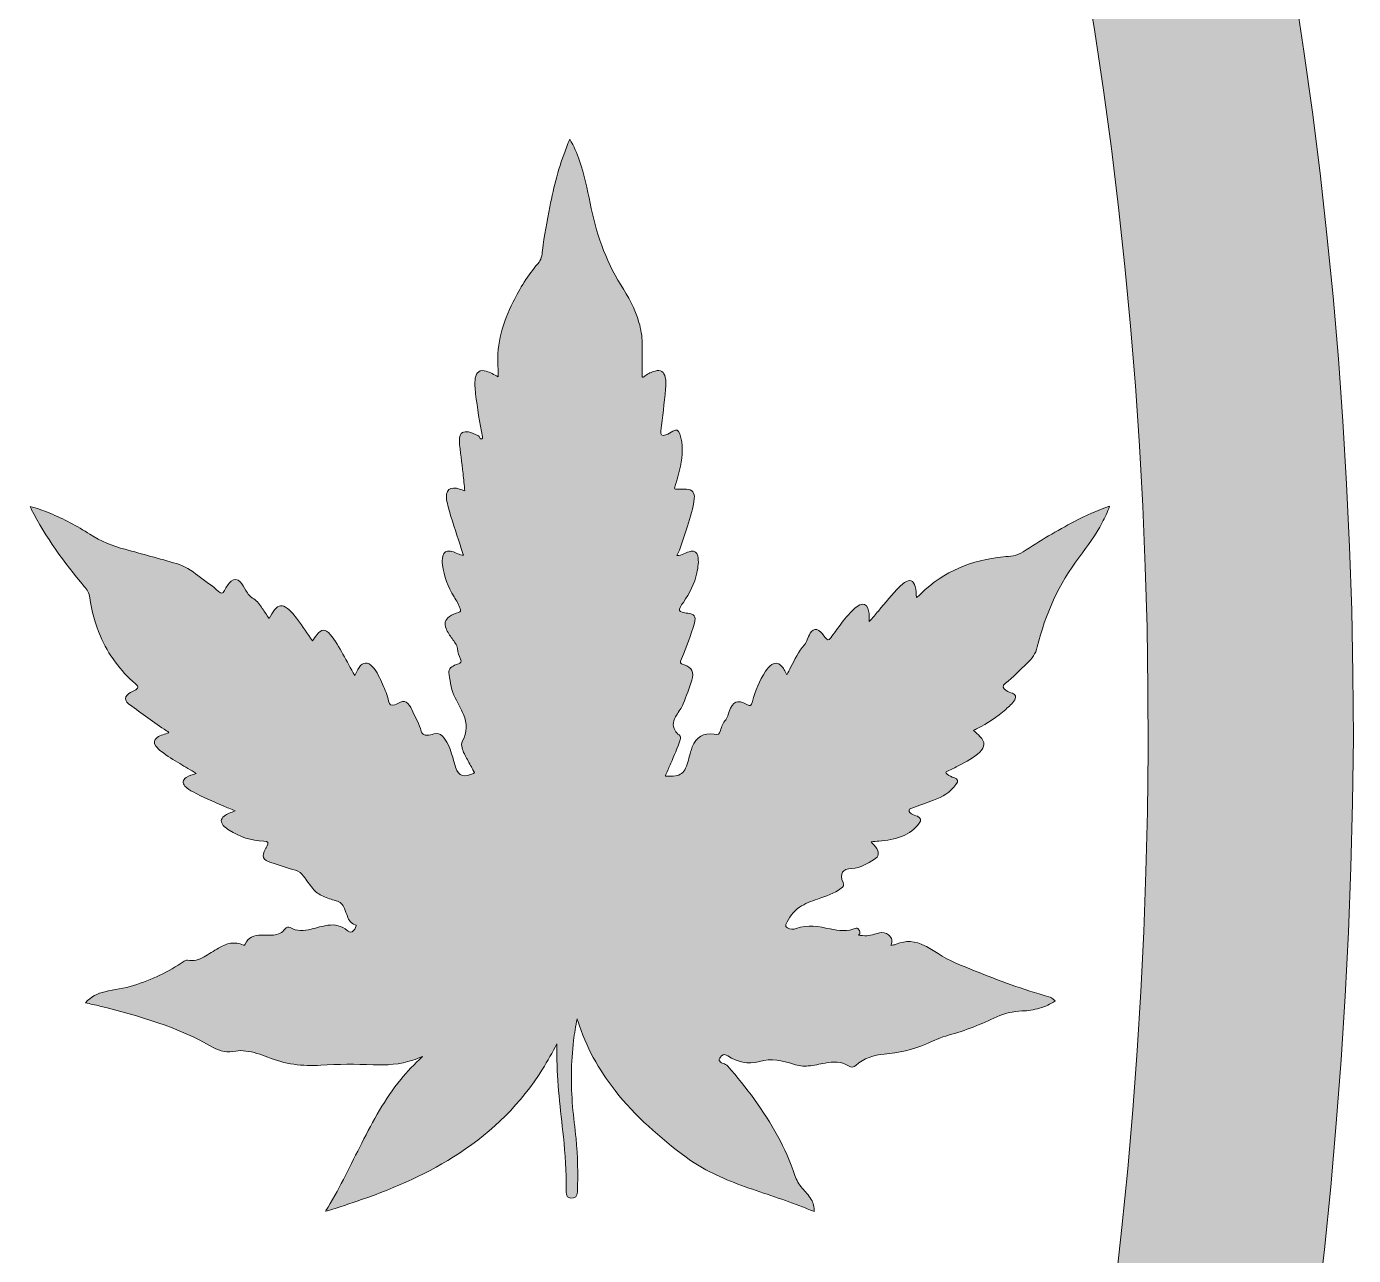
# Model space of a CAD drawing. Extents: x 605 to 1358, y -1353 to -598.
# Drawn here: x 1252 to 1358, y -1015.1 to -916.8 of the extents above; entities that cross this region are included whole.
import ezdxf

# ---------------------------------------------------------------- set-up
doc = ezdxf.new("R2010")
doc.units = 0
doc.header["$MEASUREMENT"] = 0
doc.layers.add('katman 1', color=7, linetype='Continuous')

# ---------------------------------------------------------------- blocks, each defined once
blk = doc.blocks.new('block 3')
at = {"layer": 'katman 1', "true_color": 0x019245}
h = blk.add_hatch(color=114, dxfattribs=at)
h.dxf.hatch_style = 2
edge = h.paths.add_edge_path()
edge.add_spline(control_points=[(1358, -973.69), (1356.44, -1196.09), (1178.07, -1352.72), (975.94, -1349.87), (778.88, -1347.08), (605.19, -1183.68), (607.86, -971.9), (610.63, -751.49), (787.99, -599.64), (984.27, -599.02), (1176.5, -598.42), (1357.78, -755.34), (1358, -973.69)], knot_values=[0, 0, 0, 0, 1, 1, 1, 2, 2, 2, 3, 3, 3, 4, 4, 4, 4], degree=3, periodic=1)
edge = h.paths.add_edge_path()
edge.add_spline(control_points=[(984.3, -615.31), (794.83, -615.85), (625.67, -763.08), (624.1, -974.09), (622.6, -1174.7), (787.84, -1332.32), (978.77, -1333.59), (1172.47, -1334.87), (1337.84, -1185.28), (1341.53, -979.6), (1345.3, -768.94), (1170.95, -614.76), (984.3, -615.31)], knot_values=[0, 0, 0, 0, 1, 1, 1, 2, 2, 2, 3, 3, 3, 4, 4, 4, 4], degree=3, periodic=1)
at = {"layer": 'katman 1', "lineweight": 0}
for points in [[(1358, -973.69), (1356.44, -1196.09), (1178.07, -1352.72), (975.94, -1349.87), (778.88, -1347.08), (605.19, -1183.68), (607.86, -971.9), (610.63, -751.49), (787.99, -599.64), (984.27, -599.02), (1176.5, -598.42), (1357.78, -755.34), (1358, -973.69)], [(984.3, -615.31), (794.83, -615.85), (625.67, -763.08), (624.1, -974.09), (622.6, -1174.7), (787.84, -1332.32), (978.77, -1333.59), (1172.47, -1334.87), (1337.84, -1185.28), (1341.53, -979.6), (1345.3, -768.94), (1170.95, -614.76), (984.3, -615.31)]]:
    blk.add_open_spline(points, degree=3, knots=[0, 0, 0, 0, 1, 1, 1, 2, 2, 2, 3, 3, 3, 4, 4, 4, 4], dxfattribs=at)
blk = doc.blocks.new('block 4')
at = {"layer": 'katman 1', "true_color": 0x018f44}
h = blk.add_hatch(color=114, dxfattribs=at)
h.dxf.hatch_style = 2
edge = h.paths.add_edge_path()
edge.add_spline(control_points=[(1294.35, -998.15), (1293.98, -998.84), (1293.6, -999.52), (1293.19, -1000.18), (1291.48, -1002.92), (1289.24, -1005.12), (1286.55, -1006.89), (1284.11, -1008.49), (1281.47, -1009.65), (1278.73, -1010.61), (1277.83, -1010.93), (1276.92, -1011.21), (1276.01, -1011.49), (1275.97, -1011.5), (1275.94, -1011.51), (1275.86, -1011.52), (1275.94, -1011.4), (1275.99, -1011.31), (1276.05, -1011.22), (1277.05, -1009.57), (1277.87, -1007.81), (1278.75, -1006.09), (1279.65, -1004.31), (1280.6, -1002.57), (1281.86, -1001.01), (1282.38, -1000.37), (1282.95, -999.78), (1283.6, -999.17), (1283.3, -999.29), (1283.07, -999.38), (1282.83, -999.46), (1281.8, -999.81), (1280.72, -999.87), (1279.65, -999.83), (1278.26, -999.77), (1276.86, -999.78), (1275.47, -999.86), (1274.02, -999.95), (1272.6, -999.79), (1271.24, -999.22), (1270.67, -998.99), (1270.09, -998.8), (1269.47, -998.73), (1269.2, -998.7), (1268.94, -998.68), (1268.68, -998.74), (1268.03, -998.88), (1267.43, -998.76), (1266.88, -998.44), (1264.05, -996.81), (1260.95, -995.93), (1257.82, -995.14), (1257.44, -995.04), (1257.07, -994.97), (1256.66, -994.87), (1257.1, -994.39), (1257.62, -994.12), (1258.21, -993.99), (1258.98, -993.83), (1259.76, -993.72), (1260.51, -993.49), (1261.95, -993.05), (1263.29, -992.39), (1264.55, -991.56), (1264.63, -991.51), (1264.71, -991.46), (1264.83, -991.48), (1265.3, -991.57), (1265.73, -991.43), (1266.14, -991.21), (1266.53, -990.98), (1266.91, -990.74), (1267.3, -990.5), (1267.93, -990.12), (1268.58, -989.95), (1269.29, -990.26), (1269.37, -990.29), (1269.4, -990.27), (1269.42, -990.2), (1269.67, -989.63), (1270.15, -989.48), (1270.71, -989.47), (1271.04, -989.47), (1271.37, -989.49), (1271.7, -989.46), (1272.08, -989.42), (1272.39, -989.28), (1272.62, -988.97), (1272.72, -988.82), (1272.87, -988.77), (1273.02, -988.86), (1273.57, -989.17), (1274.14, -989.13), (1274.71, -988.99), (1275.15, -988.88), (1275.59, -988.74), (1276.04, -988.68), (1276.61, -988.6), (1277.13, -988.71), (1277.58, -989.09), (1277.69, -989.19), (1277.82, -989.29), (1277.98, -989.2), (1278.16, -989.1), (1278.24, -988.91), (1278.31, -988.72), (1278.33, -988.66), (1278.26, -988.66), (1278.22, -988.65), (1277.88, -988.54), (1277.71, -988.28), (1277.6, -987.96), (1277.52, -987.76), (1277.45, -987.55), (1277.38, -987.34), (1277.25, -987.02), (1277.02, -986.81), (1276.69, -986.72), (1276.33, -986.62), (1275.98, -986.5), (1275.65, -986.36), (1275.33, -986.22), (1275.04, -986.02), (1274.83, -985.74), (1274.58, -985.42), (1274.33, -985.09), (1274.1, -984.75), (1273.94, -984.51), (1273.73, -984.35), (1273.46, -984.28), (1272.78, -984.12), (1272.15, -983.85), (1271.49, -983.67), (1270.83, -983.48), (1270.71, -983.16), (1271.05, -982.57), (1271.08, -982.51), (1271.12, -982.45), (1271.16, -982.38), (1271.34, -982.09), (1271.27, -981.95), (1270.92, -981.95), (1269.9, -981.94), (1268.99, -981.61), (1268.14, -981.07), (1267.98, -980.97), (1267.82, -980.85), (1267.68, -980.7), (1267.45, -980.43), (1267.47, -980.19), (1267.75, -979.96), (1268, -979.76), (1268.3, -979.67), (1268.63, -979.54), (1268.29, -979.4), (1267.98, -979.26), (1267.66, -979.13), (1266.86, -978.78), (1266.05, -978.44), (1265.27, -978.02), (1265.03, -977.9), (1264.8, -977.76), (1264.62, -977.55), (1264.4, -977.29), (1264.43, -977.07), (1264.71, -976.88), (1264.94, -976.71), (1265.22, -976.65), (1265.52, -976.54), (1265.07, -976.27), (1264.64, -976.02), (1264.21, -975.76), (1263.71, -975.46), (1263.21, -975.16), (1262.74, -974.8), (1262.57, -974.67), (1262.41, -974.53), (1262.29, -974.36), (1262.1, -974.09), (1262.13, -973.86), (1262.4, -973.67), (1262.68, -973.47), (1263.02, -973.4), (1263.34, -973.3), (1263.3, -973.21), (1263.22, -973.18), (1263.15, -973.13), (1262.11, -972.5), (1261.17, -971.74), (1260.18, -971.04), (1260.1, -970.98), (1260.03, -970.91), (1259.97, -970.84), (1259.81, -970.65), (1259.82, -970.46), (1260.01, -970.28), (1260.17, -970.11), (1260.37, -970.01), (1260.58, -969.91), (1260.92, -969.75), (1260.95, -969.61), (1260.66, -969.37), (1259.42, -968.33), (1258.51, -967.04), (1257.86, -965.56), (1257.43, -964.58), (1257.15, -963.55), (1257.01, -962.5), (1256.96, -962.13), (1256.79, -961.86), (1256.56, -961.59), (1254.95, -959.67), (1253.49, -957.66), (1252.34, -955.43), (1252.31, -955.36), (1252.28, -955.29), (1252.24, -955.2), (1252.79, -955.34), (1253.31, -955.53), (1253.81, -955.74), (1254.94, -956.2), (1256, -956.77), (1257.02, -957.43), (1257.89, -957.99), (1258.83, -958.37), (1259.83, -958.63), (1261.21, -958.99), (1262.58, -959.39), (1263.95, -959.77), (1264.6, -959.95), (1265.14, -960.32), (1265.66, -960.73), (1266.21, -961.16), (1266.81, -961.53), (1267.31, -962.01), (1267.53, -962.21), (1267.62, -962.18), (1267.77, -961.92), (1267.92, -961.65), (1268.07, -961.38), (1268.32, -961.18), (1268.58, -960.97), (1268.8, -960.98), (1269.03, -961.23), (1269.22, -961.43), (1269.35, -961.67), (1269.48, -961.91), (1269.64, -962.19), (1269.82, -962.43), (1270.11, -962.59), (1270.42, -962.76), (1270.6, -963.07), (1270.8, -963.35), (1270.98, -963.61), (1271.15, -963.87), (1271.34, -964.15), (1271.49, -963.89), (1271.61, -963.66), (1271.78, -963.46), (1272.09, -963.07), (1272.42, -963.03), (1272.8, -963.35), (1273.12, -963.6), (1273.37, -963.92), (1273.62, -964.24), (1274.03, -964.79), (1274.41, -965.36), (1274.8, -965.95), (1274.92, -965.78), (1275.03, -965.62), (1275.16, -965.47), (1275.55, -964.99), (1275.81, -964.98), (1276.23, -965.44), (1276.64, -965.91), (1276.94, -966.47), (1277.24, -967.01), (1277.56, -967.57), (1277.87, -968.14), (1278.19, -968.72), (1278.3, -968.49), (1278.39, -968.27), (1278.53, -968.07), (1278.86, -967.63), (1279.24, -967.6), (1279.61, -968.01), (1279.98, -968.42), (1280.19, -968.92), (1280.41, -969.42), (1280.61, -969.85), (1280.8, -970.29), (1280.89, -970.76), (1280.95, -971.07), (1281.1, -971.15), (1281.4, -971.05), (1281.55, -971), (1281.7, -970.92), (1281.84, -970.85), (1282.08, -970.73), (1282.25, -970.76), (1282.44, -970.95), (1282.62, -971.14), (1282.73, -971.38), (1282.83, -971.61), (1283.04, -972.13), (1283.38, -972.6), (1283.5, -973.16), (1283.55, -973.39), (1283.73, -973.49), (1283.97, -973.49), (1284.15, -973.49), (1284.33, -973.45), (1284.5, -973.39), (1284.77, -973.3), (1284.99, -973.37), (1285.19, -973.56), (1285.58, -973.96), (1285.77, -974.46), (1285.93, -974.97), (1286.05, -975.32), (1286.13, -975.69), (1286.24, -976.05), (1286.48, -976.85), (1286.99, -976.83), (1287.69, -976.54), (1287.79, -976.5), (1287.73, -976.44), (1287.7, -976.38), (1287.53, -976.07), (1287.36, -975.75), (1287.19, -975.44), (1287.02, -975.14), (1286.85, -974.84), (1286.76, -974.5), (1286.71, -974.31), (1286.71, -974.13), (1286.81, -973.95), (1287.18, -973.26), (1287.18, -972.55), (1286.88, -971.83), (1286.69, -971.37), (1286.45, -970.95), (1286.22, -970.51), (1285.91, -969.93), (1285.83, -969.28), (1285.72, -968.65), (1285.64, -968.27), (1285.8, -968.05), (1286.17, -967.9), (1286.27, -967.85), (1286.38, -967.83), (1286.48, -967.79), (1286.67, -967.72), (1286.73, -967.6), (1286.64, -967.41), (1286.52, -967.14), (1286.42, -966.87), (1286.39, -966.56), (1286.36, -966.26), (1286.14, -966.02), (1285.97, -965.77), (1285.8, -965.51), (1285.6, -965.26), (1285.48, -964.96), (1285.32, -964.56), (1285.4, -964.26), (1285.76, -964), (1285.97, -963.85), (1286.22, -963.73), (1286.47, -963.67), (1286.67, -963.62), (1286.66, -963.54), (1286.61, -963.37), (1286.5, -963.03), (1286.31, -962.73), (1286.13, -962.43), (1285.65, -961.63), (1285.32, -960.79), (1285.2, -959.86), (1285.17, -959.64), (1285.16, -959.41), (1285.22, -959.18), (1285.3, -958.86), (1285.5, -958.73), (1285.83, -958.78), (1286.17, -958.82), (1286.44, -959.04), (1286.77, -959.09), (1286.8, -959.09), (1286.83, -959.1), (1286.88, -959.11), (1286.74, -958.69), (1286.61, -958.29), (1286.48, -957.88), (1286.16, -956.87), (1285.8, -955.88), (1285.56, -954.85), (1285.51, -954.64), (1285.5, -954.43), (1285.53, -954.22), (1285.57, -953.89), (1285.76, -953.73), (1286.09, -953.73), (1286.25, -953.73), (1286.4, -953.76), (1286.55, -953.81), (1286.69, -953.85), (1286.82, -953.9), (1286.99, -953.96), (1286.94, -953.49), (1286.88, -953.03), (1286.84, -952.58), (1286.76, -951.7), (1286.59, -950.83), (1286.55, -949.95), (1286.55, -949.89), (1286.55, -949.82), (1286.56, -949.75), (1286.62, -949.32), (1286.86, -949.16), (1287.28, -949.25), (1287.55, -949.3), (1287.78, -949.42), (1288.02, -949.52), (1288.12, -949.57), (1288.13, -949.65), (1288.17, -949.73), (1288.21, -949.79), (1288.26, -949.83), (1288.33, -949.79), (1288.4, -949.77), (1288.41, -949.71), (1288.39, -949.65), (1288.15, -948.51), (1287.99, -947.35), (1287.85, -946.19), (1287.8, -945.78), (1287.76, -945.38), (1287.82, -944.96), (1287.9, -944.45), (1288.2, -944.25), (1288.7, -944.39), (1289.03, -944.49), (1289.31, -944.66), (1289.64, -944.84), (1289.64, -944.54), (1289.65, -944.27), (1289.63, -944), (1289.5, -942.16), (1290.04, -940.48), (1290.84, -938.86), (1291.38, -937.76), (1292.02, -936.73), (1292.82, -935.8), (1293.09, -935.5), (1293.15, -935.12), (1293.19, -934.74), (1293.31, -933.56), (1293.56, -932.41), (1293.78, -931.25), (1294.09, -929.63), (1294.51, -928.04), (1295.1, -926.51), (1295.18, -926.3), (1295.27, -926.09), (1295.37, -925.84), (1295.7, -926.41), (1295.95, -926.98), (1296.15, -927.57), (1296.55, -928.67), (1296.77, -929.81), (1297, -930.96), (1297.45, -933.27), (1298.19, -935.47), (1299.45, -937.49), (1300.04, -938.43), (1300.58, -939.41), (1300.9, -940.49), (1301.06, -941.03), (1301.16, -941.59), (1301.15, -942.16), (1301.15, -943.06), (1301.15, -943.97), (1301.15, -944.87), (1301.26, -944.89), (1301.32, -944.81), (1301.39, -944.76), (1301.64, -944.6), (1301.9, -944.45), (1302.2, -944.38), (1302.64, -944.26), (1302.91, -944.43), (1303, -944.88), (1303.07, -945.2), (1303.06, -945.52), (1303.03, -945.84), (1302.92, -946.95), (1302.79, -948.05), (1302.66, -949.15), (1302.62, -949.5), (1302.71, -949.59), (1303.06, -949.48), (1303.26, -949.42), (1303.44, -949.3), (1303.62, -949.19), (1303.93, -949.03), (1304.05, -949.08), (1304.16, -949.41), (1304.46, -950.26), (1304.39, -951.12), (1304.21, -951.99), (1304.09, -952.55), (1303.93, -953.1), (1303.77, -953.65), (1303.73, -953.79), (1303.75, -953.82), (1303.9, -953.82), (1304.16, -953.81), (1304.43, -953.8), (1304.69, -953.82), (1305.17, -953.85), (1305.37, -954.1), (1305.32, -954.58), (1305.23, -955.34), (1305.01, -956.06), (1304.78, -956.78), (1304.57, -957.42), (1304.35, -958.06), (1304.13, -958.7), (1304.08, -958.84), (1304.01, -958.97), (1303.93, -959.12), (1304.14, -959.12), (1304.32, -959.09), (1304.49, -958.99), (1304.67, -958.9), (1304.86, -958.82), (1305.07, -958.79), (1305.37, -958.75), (1305.54, -958.86), (1305.6, -959.15), (1305.7, -959.61), (1305.62, -960.06), (1305.53, -960.51), (1305.35, -961.38), (1304.94, -962.14), (1304.45, -962.87), (1304.35, -963), (1304.26, -963.14), (1304.19, -963.28), (1304.09, -963.47), (1304.14, -963.58), (1304.34, -963.65), (1304.49, -963.71), (1304.64, -963.72), (1304.8, -963.73), (1305.31, -963.77), (1305.48, -964.02), (1305.33, -964.52), (1305.04, -965.49), (1304.7, -966.44), (1304.3, -967.37), (1304.15, -967.72), (1304.15, -967.73), (1304.5, -967.85), (1305.14, -968.07), (1305.34, -968.47), (1305.13, -969.1), (1304.91, -969.73), (1304.68, -970.36), (1304.44, -970.98), (1304.32, -971.31), (1304.08, -971.58), (1303.9, -971.88), (1303.65, -972.28), (1303.52, -972.68), (1303.79, -973.12), (1303.88, -973.25), (1303.97, -973.37), (1304.1, -973.47), (1304.24, -973.58), (1304.25, -973.71), (1304.2, -973.87), (1303.98, -974.51), (1303.71, -975.11), (1303.45, -975.73), (1303.32, -976.03), (1303.18, -976.33), (1303.05, -976.63), (1303, -976.73), (1303, -976.78), (1303.13, -976.77), (1303.36, -976.76), (1303.58, -976.77), (1303.81, -976.74), (1304.2, -976.69), (1304.47, -976.47), (1304.63, -976.12), (1304.83, -975.71), (1304.89, -975.25), (1305.03, -974.82), (1305.07, -974.69), (1305.11, -974.55), (1305.16, -974.42), (1305.48, -973.62), (1306.06, -973.29), (1306.92, -973.41), (1307.25, -973.46), (1307.31, -973.43), (1307.41, -973.11), (1307.51, -972.8), (1307.62, -972.51), (1307.83, -972.25), (1307.99, -972.07), (1308.03, -971.81), (1308.11, -971.59), (1308.39, -970.78), (1308.75, -970.63), (1309.51, -971.02), (1309.84, -971.19), (1309.87, -971.16), (1309.97, -970.79), (1310.21, -969.94), (1310.52, -969.12), (1311.02, -968.38), (1311.16, -968.18), (1311.31, -967.98), (1311.53, -967.84), (1311.78, -967.67), (1312.02, -967.7), (1312.24, -967.91), (1312.46, -968.11), (1312.56, -968.38), (1312.71, -968.66), (1312.82, -968.45), (1312.93, -968.26), (1313.02, -968.07), (1313.35, -967.44), (1313.65, -966.81), (1314.12, -966.27), (1314.26, -966.12), (1314.31, -965.91), (1314.39, -965.72), (1314.48, -965.54), (1314.55, -965.36), (1314.68, -965.21), (1314.85, -965.01), (1315.06, -964.98), (1315.27, -965.12), (1315.49, -965.27), (1315.64, -965.48), (1315.79, -965.69), (1315.96, -965.91), (1316.05, -965.93), (1316.23, -965.7), (1316.48, -965.37), (1316.72, -965.02), (1316.97, -964.69), (1317.31, -964.24), (1317.67, -963.8), (1318.08, -963.41), (1318.22, -963.28), (1318.37, -963.16), (1318.55, -963.08), (1318.84, -962.93), (1319.06, -963.02), (1319.18, -963.32), (1319.29, -963.62), (1319.31, -963.92), (1319.31, -964.23), (1319.31, -964.27), (1319.31, -964.3), (1319.31, -964.4), (1319.58, -964.09), (1319.8, -963.82), (1320.03, -963.56), (1320.59, -962.9), (1321.13, -962.22), (1321.74, -961.61), (1321.86, -961.49), (1321.99, -961.38), (1322.13, -961.28), (1322.56, -961), (1322.84, -961.11), (1322.98, -961.6), (1323.06, -961.88), (1323.06, -962.17), (1323.07, -962.48), (1323.23, -962.4), (1323.33, -962.28), (1323.43, -962.18), (1325.26, -960.36), (1327.51, -959.5), (1330.03, -959.23), (1330.29, -959.21), (1330.55, -959.18), (1330.82, -959.15), (1331.11, -959.12), (1331.36, -958.97), (1331.6, -958.82), (1332.94, -957.97), (1334.3, -957.13), (1335.71, -956.4), (1336.6, -955.93), (1337.52, -955.53), (1338.5, -955.19), (1338.35, -955.66), (1338.14, -956.08), (1337.92, -956.49), (1337.41, -957.47), (1336.77, -958.36), (1336.1, -959.24), (1334.45, -961.39), (1333.37, -963.81), (1332.73, -966.43), (1332.6, -966.97), (1332.31, -967.39), (1331.92, -967.74), (1331.33, -968.26), (1330.81, -968.86), (1330.19, -969.34), (1329.92, -969.55), (1329.95, -969.74), (1330.25, -969.92), (1330.4, -970.01), (1330.58, -970.07), (1330.75, -970.14), (1331.02, -970.24), (1331.08, -970.4), (1330.93, -970.65), (1330.74, -970.96), (1330.47, -971.19), (1330.21, -971.42), (1329.53, -972.05), (1328.75, -972.53), (1327.94, -972.95), (1327.84, -973), (1327.75, -973.05), (1327.64, -973.11), (1327.82, -973.27), (1327.99, -973.42), (1328.15, -973.58), (1328.58, -974.02), (1328.57, -974.42), (1328.13, -974.84), (1327.65, -975.31), (1327.05, -975.6), (1326.47, -975.91), (1326.17, -976.07), (1325.87, -976.22), (1325.56, -976.35), (1325.38, -976.43), (1325.42, -976.5), (1325.53, -976.6), (1325.68, -976.75), (1325.88, -976.81), (1326.07, -976.88), (1326.42, -977.03), (1326.45, -977.12), (1326.23, -977.43), (1325.78, -978.05), (1325.15, -978.42), (1324.45, -978.68), (1323.87, -978.91), (1323.28, -979.11), (1322.7, -979.32), (1322.62, -979.35), (1322.5, -979.35), (1322.49, -979.48), (1322.48, -979.62), (1322.56, -979.71), (1322.67, -979.76), (1322.82, -979.84), (1322.99, -979.9), (1323.15, -979.97), (1323.44, -980.11), (1323.48, -980.26), (1323.29, -980.53), (1322.95, -981.01), (1322.49, -981.34), (1321.95, -981.56), (1321.35, -981.8), (1320.72, -981.89), (1320.08, -981.95), (1319.88, -981.97), (1319.68, -981.98), (1319.45, -982), (1319.62, -982.19), (1319.78, -982.35), (1319.9, -982.54), (1320.1, -982.91), (1320.07, -983.18), (1319.72, -983.4), (1319.17, -983.75), (1318.61, -984.09), (1317.91, -984.13), (1317.14, -984.17), (1316.92, -984.55), (1317.21, -985.27), (1317.3, -985.49), (1317.24, -985.6), (1317.07, -985.72), (1316.5, -986.15), (1315.83, -986.35), (1315.18, -986.58), (1314.67, -986.75), (1314.17, -986.94), (1313.72, -987.24), (1313.22, -987.59), (1312.88, -988.05), (1312.65, -988.61), (1312.59, -988.76), (1312.64, -988.83), (1312.77, -988.89), (1312.99, -989), (1313.25, -989.04), (1313.47, -988.95), (1314.38, -988.6), (1315.28, -988.77), (1316.18, -988.97), (1316.88, -989.12), (1317.57, -989.2), (1318.26, -988.91), (1318.31, -988.89), (1318.35, -988.9), (1318.39, -988.95), (1318.6, -989.16), (1318.62, -989.3), (1318.45, -989.48), (1318.89, -989.52), (1319.31, -989.55), (1319.73, -989.39), (1319.86, -989.34), (1320, -989.31), (1320.13, -989.29), (1320.39, -989.24), (1320.64, -989.25), (1320.85, -989.45), (1321.14, -989.72), (1321.18, -989.93), (1321.02, -990.28), (1321.17, -990.26), (1321.32, -990.26), (1321.45, -990.2), (1322.23, -989.85), (1322.99, -989.95), (1323.74, -990.31), (1324.11, -990.49), (1324.46, -990.71), (1324.8, -990.94), (1325.7, -991.55), (1326.72, -991.9), (1327.72, -992.31), (1329.66, -993.11), (1331.63, -993.81), (1333.65, -994.39), (1333.84, -994.45), (1333.89, -994.48), (1334.16, -994.72), (1333.78, -995), (1333.36, -995.17), (1332.92, -995.3), (1332.46, -995.44), (1331.99, -995.52), (1331.51, -995.53), (1330.81, -995.56), (1330.13, -995.7), (1329.5, -995.99), (1328.25, -996.57), (1326.99, -997.11), (1325.65, -997.46), (1325.02, -997.63), (1324.43, -997.92), (1323.83, -998.18), (1322.76, -998.63), (1321.65, -998.86), (1320.5, -998.98), (1319.67, -999.06), (1318.88, -999.29), (1318.23, -999.88), (1318.06, -1000.04), (1317.89, -1000.08), (1317.65, -999.92), (1317.07, -999.53), (1316.42, -999.58), (1315.77, -999.7), (1315.33, -999.77), (1314.88, -999.88), (1314.43, -999.92), (1314.03, -999.96), (1313.64, -999.91), (1313.26, -999.78), (1312.37, -999.49), (1311.45, -999.29), (1310.53, -999.56), (1309.59, -999.82), (1308.79, -999.63), (1308.01, -999.12), (1307.84, -999.01), (1307.67, -998.94), (1307.49, -999.12), (1307.23, -999.4), (1307.26, -999.59), (1307.62, -999.72), (1307.76, -999.77), (1307.89, -999.82), (1308, -999.94), (1309.5, -1001.67), (1310.87, -1003.48), (1311.97, -1005.5), (1312.52, -1006.52), (1313, -1007.58), (1313.36, -1008.68), (1313.49, -1009.06), (1313.69, -1009.39), (1313.95, -1009.7), (1314.2, -1009.98), (1314.47, -1010.26), (1314.67, -1010.59), (1314.84, -1010.88), (1314.92, -1011.2), (1314.9, -1011.56), (1314.52, -1011.41), (1314.14, -1011.25), (1313.76, -1011.11), (1312.22, -1010.51), (1310.64, -1010.04), (1309.1, -1009.47), (1307.53, -1008.89), (1306.01, -1008.22), (1304.66, -1007.22), (1302.57, -1005.65), (1300.62, -1003.95), (1298.99, -1001.89), (1297.68, -1000.21), (1296.65, -998.38), (1296.02, -996.33), (1296.01, -996.28), (1295.99, -996.24), (1295.96, -996.15), (1295.83, -996.75), (1295.75, -997.32), (1295.68, -997.89), (1295.47, -999.65), (1295.44, -1001.41), (1295.6, -1003.17), (1295.67, -1004.02), (1295.78, -1004.86), (1295.87, -1005.71), (1296.01, -1007.13), (1296.03, -1008.57), (1295.98, -1010), (1295.97, -1010.37), (1295.8, -1010.51), (1295.45, -1010.48), (1295.24, -1010.46), (1295.11, -1010.36), (1295.1, -1010.14), (1295.08, -1010.02), (1295.08, -1009.9), (1295.08, -1009.79), (1295.1, -1008.38), (1295, -1006.98), (1294.86, -1005.59), (1294.63, -1003.41), (1294.33, -1001.24), (1294.35, -999.05), (1294.35, -998.75), (1294.35, -998.45), (1294.35, -998.15)], knot_values=[0, 0, 0, 0, 1, 1, 1, 2, 2, 2, 3, 3, 3, 4, 4, 4, 5, 5, 5, 6, 6, 6, 7, 7, 7, 8, 8, 8, 9, 9, 9, 10, 10, 10, 11, 11, 11, 12, 12, 12, 13, 13, 13, 14, 14, 14, 15, 15, 15, 16, 16, 16, 17, 17, 17, 18, 18, 18, 19, 19, 19, 20, 20, 20, 21, 21, 21, 22, 22, 22, 23, 23, 23, 24, 24, 24, 25, 25, 25, 26, 26, 26, 27, 27, 27, 28, 28, 28, 29, 29, 29, 30, 30, 30, 31, 31, 31, 32, 32, 32, 33, 33, 33, 34, 34, 34, 35, 35, 35, 36, 36, 36, 37, 37, 37, 38, 38, 38, 39, 39, 39, 40, 40, 40, 41, 41, 41, 42, 42, 42, 43, 43, 43, 44, 44, 44, 45, 45, 45, 46, 46, 46, 47, 47, 47, 48, 48, 48, 49, 49, 49, 50, 50, 50, 51, 51, 51, 52, 52, 52, 53, 53, 53, 54, 54, 54, 55, 55, 55, 56, 56, 56, 57, 57, 57, 58, 58, 58, 59, 59, 59, 60, 60, 60, 61, 61, 61, 62, 62, 62, 63, 63, 63, 64, 64, 64, 65, 65, 65, 66, 66, 66, 67, 67, 67, 68, 68, 68, 69, 69, 69, 70, 70, 70, 71, 71, 71, 72, 72, 72, 73, 73, 73, 74, 74, 74, 75, 75, 75, 76, 76, 76, 77, 77, 77, 78, 78, 78, 79, 79, 79, 80, 80, 80, 81, 81, 81, 82, 82, 82, 83, 83, 83, 84, 84, 84, 85, 85, 85, 86, 86, 86, 87, 87, 87, 88, 88, 88, 89, 89, 89, 90, 90, 90, 91, 91, 91, 92, 92, 92, 93, 93, 93, 94, 94, 94, 95, 95, 95, 96, 96, 96, 97, 97, 97, 98, 98, 98, 99, 99, 99, 100, 100, 100, 101, 101, 101, 102, 102, 102, 103, 103, 103, 104, 104, 104, 105, 105, 105, 106, 106, 106, 107, 107, 107, 108, 108, 108, 109, 109, 109, 110, 110, 110, 111, 111, 111, 112, 112, 112, 113, 113, 113, 114, 114, 114, 115, 115, 115, 116, 116, 116, 117, 117, 117, 118, 118, 118, 119, 119, 119, 120, 120, 120, 121, 121, 121, 122, 122, 122, 123, 123, 123, 124, 124, 124, 125, 125, 125, 126, 126, 126, 127, 127, 127, 128, 128, 128, 129, 129, 129, 130, 130, 130, 131, 131, 131, 132, 132, 132, 133, 133, 133, 134, 134, 134, 135, 135, 135, 136, 136, 136, 137, 137, 137, 138, 138, 138, 139, 139, 139, 140, 140, 140, 141, 141, 141, 142, 142, 142, 143, 143, 143, 144, 144, 144, 145, 145, 145, 146, 146, 146, 147, 147, 147, 148, 148, 148, 149, 149, 149, 150, 150, 150, 151, 151, 151, 152, 152, 152, 153, 153, 153, 154, 154, 154, 155, 155, 155, 156, 156, 156, 157, 157, 157, 158, 158, 158, 159, 159, 159, 160, 160, 160, 161, 161, 161, 162, 162, 162, 163, 163, 163, 164, 164, 164, 165, 165, 165, 166, 166, 166, 167, 167, 167, 168, 168, 168, 169, 169, 169, 170, 170, 170, 171, 171, 171, 172, 172, 172, 173, 173, 173, 174, 174, 174, 175, 175, 175, 176, 176, 176, 177, 177, 177, 178, 178, 178, 179, 179, 179, 180, 180, 180, 181, 181, 181, 182, 182, 182, 183, 183, 183, 184, 184, 184, 185, 185, 185, 186, 186, 186, 187, 187, 187, 188, 188, 188, 189, 189, 189, 190, 190, 190, 191, 191, 191, 192, 192, 192, 193, 193, 193, 194, 194, 194, 195, 195, 195, 196, 196, 196, 197, 197, 197, 198, 198, 198, 199, 199, 199, 200, 200, 200, 201, 201, 201, 202, 202, 202, 203, 203, 203, 204, 204, 204, 205, 205, 205, 206, 206, 206, 207, 207, 207, 208, 208, 208, 209, 209, 209, 210, 210, 210, 211, 211, 211, 212, 212, 212, 213, 213, 213, 214, 214, 214, 215, 215, 215, 216, 216, 216, 217, 217, 217, 218, 218, 218, 219, 219, 219, 220, 220, 220, 221, 221, 221, 222, 222, 222, 223, 223, 223, 224, 224, 224, 225, 225, 225, 226, 226, 226, 227, 227, 227, 228, 228, 228, 229, 229, 229, 230, 230, 230, 231, 231, 231, 232, 232, 232, 233, 233, 233, 234, 234, 234, 235, 235, 235, 236, 236, 236, 237, 237, 237, 238, 238, 238, 239, 239, 239, 240, 240, 240, 241, 241, 241, 242, 242, 242, 243, 243, 243, 244, 244, 244, 245, 245, 245, 246, 246, 246, 247, 247, 247, 248, 248, 248, 249, 249, 249, 250, 250, 250, 251, 251, 251, 252, 252, 252, 253, 253, 253, 254, 254, 254, 255, 255, 255, 256, 256, 256, 257, 257, 257, 258, 258, 258, 259, 259, 259, 260, 260, 260, 261, 261, 261, 262, 262, 262, 263, 263, 263, 264, 264, 264, 265, 265, 265, 266, 266, 266, 267, 267, 267, 268, 268, 268, 269, 269, 269, 270, 270, 270, 271, 271, 271, 272, 272, 272, 273, 273, 273, 274, 274, 274, 275, 275, 275, 276, 276, 276, 277, 277, 277, 278, 278, 278, 279, 279, 279, 280, 280, 280, 281, 281, 281, 282, 282, 282, 283, 283, 283, 284, 284, 284, 285, 285, 285, 286, 286, 286, 287, 287, 287, 288, 288, 288, 289, 289, 289, 290, 290, 290, 291, 291, 291, 292, 292, 292, 293, 293, 293, 294, 294, 294, 295, 295, 295, 296, 296, 296, 297, 297, 297, 298, 298, 298, 299, 299, 299, 300, 300, 300, 301, 301, 301, 302, 302, 302, 303, 303, 303, 304, 304, 304, 305, 305, 305, 306, 306, 306, 307, 307, 307, 308, 308, 308, 309, 309, 309, 310, 310, 310, 311, 311, 311, 312, 312, 312, 313, 313, 313, 314, 314, 314, 315, 315, 315, 316, 316, 316, 317, 317, 317, 318, 318, 318, 319, 319, 319, 320, 320, 320, 321, 321, 321, 322, 322, 322, 323, 323, 323, 323], degree=3, periodic=1)
at = {"layer": 'katman 1', "lineweight": 0}
blk.add_open_spline([(1294.35, -998.15), (1293.98, -998.84), (1293.6, -999.52), (1293.19, -1000.18), (1291.48, -1002.92), (1289.24, -1005.12), (1286.55, -1006.89), (1284.11, -1008.49), (1281.47, -1009.65), (1278.73, -1010.61), (1277.83, -1010.93), (1276.92, -1011.21), (1276.01, -1011.49), (1275.97, -1011.5), (1275.94, -1011.51), (1275.86, -1011.52), (1275.94, -1011.4), (1275.99, -1011.31), (1276.05, -1011.22), (1277.05, -1009.57), (1277.87, -1007.81), (1278.75, -1006.09), (1279.65, -1004.31), (1280.6, -1002.57), (1281.86, -1001.01), (1282.38, -1000.37), (1282.95, -999.78), (1283.6, -999.17), (1283.3, -999.29), (1283.07, -999.38), (1282.83, -999.46), (1281.8, -999.81), (1280.72, -999.87), (1279.65, -999.83), (1278.26, -999.77), (1276.86, -999.78), (1275.47, -999.86), (1274.02, -999.95), (1272.6, -999.79), (1271.24, -999.22), (1270.67, -998.99), (1270.09, -998.8), (1269.47, -998.73), (1269.2, -998.7), (1268.94, -998.68), (1268.68, -998.74), (1268.03, -998.88), (1267.43, -998.76), (1266.88, -998.44), (1264.05, -996.81), (1260.95, -995.93), (1257.82, -995.14), (1257.44, -995.04), (1257.07, -994.97), (1256.66, -994.87), (1257.1, -994.39), (1257.62, -994.12), (1258.21, -993.99), (1258.98, -993.83), (1259.76, -993.72), (1260.51, -993.49), (1261.95, -993.05), (1263.29, -992.39), (1264.55, -991.56), (1264.63, -991.51), (1264.71, -991.46), (1264.83, -991.48), (1265.3, -991.57), (1265.73, -991.43), (1266.14, -991.21), (1266.53, -990.98), (1266.91, -990.74), (1267.3, -990.5), (1267.93, -990.12), (1268.58, -989.95), (1269.29, -990.26), (1269.37, -990.29), (1269.4, -990.27), (1269.42, -990.2), (1269.67, -989.63), (1270.15, -989.48), (1270.71, -989.47), (1271.04, -989.47), (1271.37, -989.49), (1271.7, -989.46), (1272.08, -989.42), (1272.39, -989.28), (1272.62, -988.97), (1272.72, -988.82), (1272.87, -988.77), (1273.02, -988.86), (1273.57, -989.17), (1274.14, -989.13), (1274.71, -988.99), (1275.15, -988.88), (1275.59, -988.74), (1276.04, -988.68), (1276.61, -988.6), (1277.13, -988.71), (1277.58, -989.09), (1277.69, -989.19), (1277.82, -989.29), (1277.98, -989.2), (1278.16, -989.1), (1278.24, -988.91), (1278.31, -988.72), (1278.33, -988.66), (1278.26, -988.66), (1278.22, -988.65), (1277.88, -988.54), (1277.71, -988.28), (1277.6, -987.96), (1277.52, -987.76), (1277.45, -987.55), (1277.38, -987.34), (1277.25, -987.02), (1277.02, -986.81), (1276.69, -986.72), (1276.33, -986.62), (1275.98, -986.5), (1275.65, -986.36), (1275.33, -986.22), (1275.04, -986.02), (1274.83, -985.74), (1274.58, -985.42), (1274.33, -985.09), (1274.1, -984.75), (1273.94, -984.51), (1273.73, -984.35), (1273.46, -984.28), (1272.78, -984.12), (1272.15, -983.85), (1271.49, -983.67), (1270.83, -983.48), (1270.71, -983.16), (1271.05, -982.57), (1271.08, -982.51), (1271.12, -982.45), (1271.16, -982.38), (1271.34, -982.09), (1271.27, -981.95), (1270.92, -981.95), (1269.9, -981.94), (1268.99, -981.61), (1268.14, -981.07), (1267.98, -980.97), (1267.82, -980.85), (1267.68, -980.7), (1267.45, -980.43), (1267.47, -980.19), (1267.75, -979.96), (1268, -979.76), (1268.3, -979.67), (1268.63, -979.54), (1268.29, -979.4), (1267.98, -979.26), (1267.66, -979.13), (1266.86, -978.78), (1266.05, -978.44), (1265.27, -978.02), (1265.03, -977.9), (1264.8, -977.76), (1264.62, -977.55), (1264.4, -977.29), (1264.43, -977.07), (1264.71, -976.88), (1264.94, -976.71), (1265.22, -976.65), (1265.52, -976.54), (1265.07, -976.27), (1264.64, -976.02), (1264.21, -975.76), (1263.71, -975.46), (1263.21, -975.16), (1262.74, -974.8), (1262.57, -974.67), (1262.41, -974.53), (1262.29, -974.36), (1262.1, -974.09), (1262.13, -973.86), (1262.4, -973.67), (1262.68, -973.47), (1263.02, -973.4), (1263.34, -973.3), (1263.3, -973.21), (1263.22, -973.18), (1263.15, -973.13), (1262.11, -972.5), (1261.17, -971.74), (1260.18, -971.04), (1260.1, -970.98), (1260.03, -970.91), (1259.97, -970.84), (1259.81, -970.65), (1259.82, -970.46), (1260.01, -970.28), (1260.17, -970.11), (1260.37, -970.01), (1260.58, -969.91), (1260.92, -969.75), (1260.95, -969.61), (1260.66, -969.37), (1259.42, -968.33), (1258.51, -967.04), (1257.86, -965.56), (1257.43, -964.58), (1257.15, -963.55), (1257.01, -962.5), (1256.96, -962.13), (1256.79, -961.86), (1256.56, -961.59), (1254.95, -959.67), (1253.49, -957.66), (1252.34, -955.43), (1252.31, -955.36), (1252.28, -955.29), (1252.24, -955.2), (1252.79, -955.34), (1253.31, -955.53), (1253.81, -955.74), (1254.94, -956.2), (1256, -956.77), (1257.02, -957.43), (1257.89, -957.99), (1258.83, -958.37), (1259.83, -958.63), (1261.21, -958.99), (1262.58, -959.39), (1263.95, -959.77), (1264.6, -959.95), (1265.14, -960.32), (1265.66, -960.73), (1266.21, -961.16), (1266.81, -961.53), (1267.31, -962.01), (1267.53, -962.21), (1267.62, -962.18), (1267.77, -961.92), (1267.92, -961.65), (1268.07, -961.38), (1268.32, -961.18), (1268.58, -960.97), (1268.8, -960.98), (1269.03, -961.23), (1269.22, -961.43), (1269.35, -961.67), (1269.48, -961.91), (1269.64, -962.19), (1269.82, -962.43), (1270.11, -962.59), (1270.42, -962.76), (1270.6, -963.07), (1270.8, -963.35), (1270.98, -963.61), (1271.15, -963.87), (1271.34, -964.15), (1271.49, -963.89), (1271.61, -963.66), (1271.78, -963.46), (1272.09, -963.07), (1272.42, -963.03), (1272.8, -963.35), (1273.12, -963.6), (1273.37, -963.92), (1273.62, -964.24), (1274.03, -964.79), (1274.41, -965.36), (1274.8, -965.95), (1274.92, -965.78), (1275.03, -965.62), (1275.16, -965.47), (1275.55, -964.99), (1275.81, -964.98), (1276.23, -965.44), (1276.64, -965.91), (1276.94, -966.47), (1277.24, -967.01), (1277.56, -967.57), (1277.87, -968.14), (1278.19, -968.72), (1278.3, -968.49), (1278.39, -968.27), (1278.53, -968.07), (1278.86, -967.63), (1279.24, -967.6), (1279.61, -968.01), (1279.98, -968.42), (1280.19, -968.92), (1280.41, -969.42), (1280.61, -969.85), (1280.8, -970.29), (1280.89, -970.76), (1280.95, -971.07), (1281.1, -971.15), (1281.4, -971.05), (1281.55, -971), (1281.7, -970.92), (1281.84, -970.85), (1282.08, -970.73), (1282.25, -970.76), (1282.44, -970.95), (1282.62, -971.14), (1282.73, -971.38), (1282.83, -971.61), (1283.04, -972.13), (1283.38, -972.6), (1283.5, -973.16), (1283.55, -973.39), (1283.73, -973.49), (1283.97, -973.49), (1284.15, -973.49), (1284.33, -973.45), (1284.5, -973.39), (1284.77, -973.3), (1284.99, -973.37), (1285.19, -973.56), (1285.58, -973.96), (1285.77, -974.46), (1285.93, -974.97), (1286.05, -975.32), (1286.13, -975.69), (1286.24, -976.05), (1286.48, -976.85), (1286.99, -976.83), (1287.69, -976.54), (1287.79, -976.5), (1287.73, -976.44), (1287.7, -976.38), (1287.53, -976.07), (1287.36, -975.75), (1287.19, -975.44), (1287.02, -975.14), (1286.85, -974.84), (1286.76, -974.5), (1286.71, -974.31), (1286.71, -974.13), (1286.81, -973.95), (1287.18, -973.26), (1287.18, -972.55), (1286.88, -971.83), (1286.69, -971.37), (1286.45, -970.95), (1286.22, -970.51), (1285.91, -969.93), (1285.83, -969.28), (1285.72, -968.65), (1285.64, -968.27), (1285.8, -968.05), (1286.17, -967.9), (1286.27, -967.85), (1286.38, -967.83), (1286.48, -967.79), (1286.67, -967.72), (1286.73, -967.6), (1286.64, -967.41), (1286.52, -967.14), (1286.42, -966.87), (1286.39, -966.56), (1286.36, -966.26), (1286.14, -966.02), (1285.97, -965.77), (1285.8, -965.51), (1285.6, -965.26), (1285.48, -964.96), (1285.32, -964.56), (1285.4, -964.26), (1285.76, -964), (1285.97, -963.85), (1286.22, -963.73), (1286.47, -963.67), (1286.67, -963.62), (1286.66, -963.54), (1286.61, -963.37), (1286.5, -963.03), (1286.31, -962.73), (1286.13, -962.43), (1285.65, -961.63), (1285.32, -960.79), (1285.2, -959.86), (1285.17, -959.64), (1285.16, -959.41), (1285.22, -959.18), (1285.3, -958.86), (1285.5, -958.73), (1285.83, -958.78), (1286.17, -958.82), (1286.44, -959.04), (1286.77, -959.09), (1286.8, -959.09), (1286.83, -959.1), (1286.88, -959.11), (1286.74, -958.69), (1286.61, -958.29), (1286.48, -957.88), (1286.16, -956.87), (1285.8, -955.88), (1285.56, -954.85), (1285.51, -954.64), (1285.5, -954.43), (1285.53, -954.22), (1285.57, -953.89), (1285.76, -953.73), (1286.09, -953.73), (1286.25, -953.73), (1286.4, -953.76), (1286.55, -953.81), (1286.69, -953.85), (1286.82, -953.9), (1286.99, -953.96), (1286.94, -953.49), (1286.88, -953.03), (1286.84, -952.58), (1286.76, -951.7), (1286.59, -950.83), (1286.55, -949.95), (1286.55, -949.89), (1286.55, -949.82), (1286.56, -949.75), (1286.62, -949.32), (1286.86, -949.16), (1287.28, -949.25), (1287.55, -949.3), (1287.78, -949.42), (1288.02, -949.52), (1288.12, -949.57), (1288.13, -949.65), (1288.17, -949.73), (1288.21, -949.79), (1288.26, -949.83), (1288.33, -949.79), (1288.4, -949.77), (1288.41, -949.71), (1288.39, -949.65), (1288.15, -948.51), (1287.99, -947.35), (1287.85, -946.19), (1287.8, -945.78), (1287.76, -945.38), (1287.82, -944.96), (1287.9, -944.45), (1288.2, -944.25), (1288.7, -944.39), (1289.03, -944.49), (1289.31, -944.66), (1289.64, -944.84), (1289.64, -944.54), (1289.65, -944.27), (1289.63, -944), (1289.5, -942.16), (1290.04, -940.48), (1290.84, -938.86), (1291.38, -937.76), (1292.02, -936.73), (1292.82, -935.8), (1293.09, -935.5), (1293.15, -935.12), (1293.19, -934.74), (1293.31, -933.56), (1293.56, -932.41), (1293.78, -931.25), (1294.09, -929.63), (1294.51, -928.04), (1295.1, -926.51), (1295.18, -926.3), (1295.27, -926.09), (1295.37, -925.84), (1295.7, -926.41), (1295.95, -926.98), (1296.15, -927.57), (1296.55, -928.67), (1296.77, -929.81), (1297, -930.96), (1297.45, -933.27), (1298.19, -935.47), (1299.45, -937.49), (1300.04, -938.43), (1300.58, -939.41), (1300.9, -940.49), (1301.06, -941.03), (1301.16, -941.59), (1301.15, -942.16), (1301.15, -943.06), (1301.15, -943.97), (1301.15, -944.87), (1301.26, -944.89), (1301.32, -944.81), (1301.39, -944.76), (1301.64, -944.6), (1301.9, -944.45), (1302.2, -944.38), (1302.64, -944.26), (1302.91, -944.43), (1303, -944.88), (1303.07, -945.2), (1303.06, -945.52), (1303.03, -945.84), (1302.92, -946.95), (1302.79, -948.05), (1302.66, -949.15), (1302.62, -949.5), (1302.71, -949.59), (1303.06, -949.48), (1303.26, -949.42), (1303.44, -949.3), (1303.62, -949.19), (1303.93, -949.03), (1304.05, -949.08), (1304.16, -949.41), (1304.46, -950.26), (1304.39, -951.12), (1304.21, -951.99), (1304.09, -952.55), (1303.93, -953.1), (1303.77, -953.65), (1303.73, -953.79), (1303.75, -953.82), (1303.9, -953.82), (1304.16, -953.81), (1304.43, -953.8), (1304.69, -953.82), (1305.17, -953.85), (1305.37, -954.1), (1305.32, -954.58), (1305.23, -955.34), (1305.01, -956.06), (1304.78, -956.78), (1304.57, -957.42), (1304.35, -958.06), (1304.13, -958.7), (1304.08, -958.84), (1304.01, -958.97), (1303.93, -959.12), (1304.14, -959.12), (1304.32, -959.09), (1304.49, -958.99), (1304.67, -958.9), (1304.86, -958.82), (1305.07, -958.79), (1305.37, -958.75), (1305.54, -958.86), (1305.6, -959.15), (1305.7, -959.61), (1305.62, -960.06), (1305.53, -960.51), (1305.35, -961.38), (1304.94, -962.14), (1304.45, -962.87), (1304.35, -963), (1304.26, -963.14), (1304.19, -963.28), (1304.09, -963.47), (1304.14, -963.58), (1304.34, -963.65), (1304.49, -963.71), (1304.64, -963.72), (1304.8, -963.73), (1305.31, -963.77), (1305.48, -964.02), (1305.33, -964.52), (1305.04, -965.49), (1304.7, -966.44), (1304.3, -967.37), (1304.15, -967.72), (1304.15, -967.73), (1304.5, -967.85), (1305.14, -968.07), (1305.34, -968.47), (1305.13, -969.1), (1304.91, -969.73), (1304.68, -970.36), (1304.44, -970.98), (1304.32, -971.31), (1304.08, -971.58), (1303.9, -971.88), (1303.65, -972.28), (1303.52, -972.68), (1303.79, -973.12), (1303.88, -973.25), (1303.97, -973.37), (1304.1, -973.47), (1304.24, -973.58), (1304.25, -973.71), (1304.2, -973.87), (1303.98, -974.51), (1303.71, -975.11), (1303.45, -975.73), (1303.32, -976.03), (1303.18, -976.33), (1303.05, -976.63), (1303, -976.73), (1303, -976.78), (1303.13, -976.77), (1303.36, -976.76), (1303.58, -976.77), (1303.81, -976.74), (1304.2, -976.69), (1304.47, -976.47), (1304.63, -976.12), (1304.83, -975.71), (1304.89, -975.25), (1305.03, -974.82), (1305.07, -974.69), (1305.11, -974.55), (1305.16, -974.42), (1305.48, -973.62), (1306.06, -973.29), (1306.92, -973.41), (1307.25, -973.46), (1307.31, -973.43), (1307.41, -973.11), (1307.51, -972.8), (1307.62, -972.51), (1307.83, -972.25), (1307.99, -972.07), (1308.03, -971.81), (1308.11, -971.59), (1308.39, -970.78), (1308.75, -970.63), (1309.51, -971.02), (1309.84, -971.19), (1309.87, -971.16), (1309.97, -970.79), (1310.21, -969.94), (1310.52, -969.12), (1311.02, -968.38), (1311.16, -968.18), (1311.31, -967.98), (1311.53, -967.84), (1311.78, -967.67), (1312.02, -967.7), (1312.24, -967.91), (1312.46, -968.11), (1312.56, -968.38), (1312.71, -968.66), (1312.82, -968.45), (1312.93, -968.26), (1313.02, -968.07), (1313.35, -967.44), (1313.65, -966.81), (1314.12, -966.27), (1314.26, -966.12), (1314.31, -965.91), (1314.39, -965.72), (1314.48, -965.54), (1314.55, -965.36), (1314.68, -965.21), (1314.85, -965.01), (1315.06, -964.98), (1315.27, -965.12), (1315.49, -965.27), (1315.64, -965.48), (1315.79, -965.69), (1315.96, -965.91), (1316.05, -965.93), (1316.23, -965.7), (1316.48, -965.37), (1316.72, -965.02), (1316.97, -964.69), (1317.31, -964.24), (1317.67, -963.8), (1318.08, -963.41), (1318.22, -963.28), (1318.37, -963.16), (1318.55, -963.08), (1318.84, -962.93), (1319.06, -963.02), (1319.18, -963.32), (1319.29, -963.62), (1319.31, -963.92), (1319.31, -964.23), (1319.31, -964.27), (1319.31, -964.3), (1319.31, -964.4), (1319.58, -964.09), (1319.8, -963.82), (1320.03, -963.56), (1320.59, -962.9), (1321.13, -962.22), (1321.74, -961.61), (1321.86, -961.49), (1321.99, -961.38), (1322.13, -961.28), (1322.56, -961), (1322.84, -961.11), (1322.98, -961.6), (1323.06, -961.88), (1323.06, -962.17), (1323.07, -962.48), (1323.23, -962.4), (1323.33, -962.28), (1323.43, -962.18), (1325.26, -960.36), (1327.51, -959.5), (1330.03, -959.23), (1330.29, -959.21), (1330.55, -959.18), (1330.82, -959.15), (1331.11, -959.12), (1331.36, -958.97), (1331.6, -958.82), (1332.94, -957.97), (1334.3, -957.13), (1335.71, -956.4), (1336.6, -955.93), (1337.52, -955.53), (1338.5, -955.19), (1338.35, -955.66), (1338.14, -956.08), (1337.92, -956.49), (1337.41, -957.47), (1336.77, -958.36), (1336.1, -959.24), (1334.45, -961.39), (1333.37, -963.81), (1332.73, -966.43), (1332.6, -966.97), (1332.31, -967.39), (1331.92, -967.74), (1331.33, -968.26), (1330.81, -968.86), (1330.19, -969.34), (1329.92, -969.55), (1329.95, -969.74), (1330.25, -969.92), (1330.4, -970.01), (1330.58, -970.07), (1330.75, -970.14), (1331.02, -970.24), (1331.08, -970.4), (1330.93, -970.65), (1330.74, -970.96), (1330.47, -971.19), (1330.21, -971.42), (1329.53, -972.05), (1328.75, -972.53), (1327.94, -972.95), (1327.84, -973), (1327.75, -973.05), (1327.64, -973.11), (1327.82, -973.27), (1327.99, -973.42), (1328.15, -973.58), (1328.58, -974.02), (1328.57, -974.42), (1328.13, -974.84), (1327.65, -975.31), (1327.05, -975.6), (1326.47, -975.91), (1326.17, -976.07), (1325.87, -976.22), (1325.56, -976.35), (1325.38, -976.43), (1325.42, -976.5), (1325.53, -976.6), (1325.68, -976.75), (1325.88, -976.81), (1326.07, -976.88), (1326.42, -977.03), (1326.45, -977.12), (1326.23, -977.43), (1325.78, -978.05), (1325.15, -978.42), (1324.45, -978.68), (1323.87, -978.91), (1323.28, -979.11), (1322.7, -979.32), (1322.62, -979.35), (1322.5, -979.35), (1322.49, -979.48), (1322.48, -979.62), (1322.56, -979.71), (1322.67, -979.76), (1322.82, -979.84), (1322.99, -979.9), (1323.15, -979.97), (1323.44, -980.11), (1323.48, -980.26), (1323.29, -980.53), (1322.95, -981.01), (1322.49, -981.34), (1321.95, -981.56), (1321.35, -981.8), (1320.72, -981.89), (1320.08, -981.95), (1319.88, -981.97), (1319.68, -981.98), (1319.45, -982), (1319.62, -982.19), (1319.78, -982.35), (1319.9, -982.54), (1320.1, -982.91), (1320.07, -983.18), (1319.72, -983.4), (1319.17, -983.75), (1318.61, -984.09), (1317.91, -984.13), (1317.14, -984.17), (1316.92, -984.55), (1317.21, -985.27), (1317.3, -985.49), (1317.24, -985.6), (1317.07, -985.72), (1316.5, -986.15), (1315.83, -986.35), (1315.18, -986.58), (1314.67, -986.75), (1314.17, -986.94), (1313.72, -987.24), (1313.22, -987.59), (1312.88, -988.05), (1312.65, -988.61), (1312.59, -988.76), (1312.64, -988.83), (1312.77, -988.89), (1312.99, -989), (1313.25, -989.04), (1313.47, -988.95), (1314.38, -988.6), (1315.28, -988.77), (1316.18, -988.97), (1316.88, -989.12), (1317.57, -989.2), (1318.26, -988.91), (1318.31, -988.89), (1318.35, -988.9), (1318.39, -988.95), (1318.6, -989.16), (1318.62, -989.3), (1318.45, -989.48), (1318.89, -989.52), (1319.31, -989.55), (1319.73, -989.39), (1319.86, -989.34), (1320, -989.31), (1320.13, -989.29), (1320.39, -989.24), (1320.64, -989.25), (1320.85, -989.45), (1321.14, -989.72), (1321.18, -989.93), (1321.02, -990.28), (1321.17, -990.26), (1321.32, -990.26), (1321.45, -990.2), (1322.23, -989.85), (1322.99, -989.95), (1323.74, -990.31), (1324.11, -990.49), (1324.46, -990.71), (1324.8, -990.94), (1325.7, -991.55), (1326.72, -991.9), (1327.72, -992.31), (1329.66, -993.11), (1331.63, -993.81), (1333.65, -994.39), (1333.84, -994.45), (1333.89, -994.48), (1334.16, -994.72), (1333.78, -995), (1333.36, -995.17), (1332.92, -995.3), (1332.46, -995.44), (1331.99, -995.52), (1331.51, -995.53), (1330.81, -995.56), (1330.13, -995.7), (1329.5, -995.99), (1328.25, -996.57), (1326.99, -997.11), (1325.65, -997.46), (1325.02, -997.63), (1324.43, -997.92), (1323.83, -998.18), (1322.76, -998.63), (1321.65, -998.86), (1320.5, -998.98), (1319.67, -999.06), (1318.88, -999.29), (1318.23, -999.88), (1318.06, -1000.04), (1317.89, -1000.08), (1317.65, -999.92), (1317.07, -999.53), (1316.42, -999.58), (1315.77, -999.7), (1315.33, -999.77), (1314.88, -999.88), (1314.43, -999.92), (1314.03, -999.96), (1313.64, -999.91), (1313.26, -999.78), (1312.37, -999.49), (1311.45, -999.29), (1310.53, -999.56), (1309.59, -999.82), (1308.79, -999.63), (1308.01, -999.12), (1307.84, -999.01), (1307.67, -998.94), (1307.49, -999.12), (1307.23, -999.4), (1307.26, -999.59), (1307.62, -999.72), (1307.76, -999.77), (1307.89, -999.82), (1308, -999.94), (1309.5, -1001.67), (1310.87, -1003.48), (1311.97, -1005.5), (1312.52, -1006.52), (1313, -1007.58), (1313.36, -1008.68), (1313.49, -1009.06), (1313.69, -1009.39), (1313.95, -1009.7), (1314.2, -1009.98), (1314.47, -1010.26), (1314.67, -1010.59), (1314.84, -1010.88), (1314.92, -1011.2), (1314.9, -1011.56), (1314.52, -1011.41), (1314.14, -1011.25), (1313.76, -1011.11), (1312.22, -1010.51), (1310.64, -1010.04), (1309.1, -1009.47), (1307.53, -1008.89), (1306.01, -1008.22), (1304.66, -1007.22), (1302.57, -1005.65), (1300.62, -1003.95), (1298.99, -1001.89), (1297.68, -1000.21), (1296.65, -998.38), (1296.02, -996.33), (1296.01, -996.28), (1295.99, -996.24), (1295.96, -996.15), (1295.83, -996.75), (1295.75, -997.32), (1295.68, -997.89), (1295.47, -999.65), (1295.44, -1001.41), (1295.6, -1003.17), (1295.67, -1004.02), (1295.78, -1004.86), (1295.87, -1005.71), (1296.01, -1007.13), (1296.03, -1008.57), (1295.98, -1010), (1295.97, -1010.37), (1295.8, -1010.51), (1295.45, -1010.48), (1295.24, -1010.46), (1295.11, -1010.36), (1295.1, -1010.14), (1295.08, -1010.02), (1295.08, -1009.9), (1295.08, -1009.79), (1295.1, -1008.38), (1295, -1006.98), (1294.86, -1005.59), (1294.63, -1003.41), (1294.33, -1001.24), (1294.35, -999.05), (1294.35, -998.75), (1294.35, -998.45), (1294.35, -998.15)], degree=3, knots=[0, 0, 0, 0, 1, 1, 1, 2, 2, 2, 3, 3, 3, 4, 4, 4, 5, 5, 5, 6, 6, 6, 7, 7, 7, 8, 8, 8, 9, 9, 9, 10, 10, 10, 11, 11, 11, 12, 12, 12, 13, 13, 13, 14, 14, 14, 15, 15, 15, 16, 16, 16, 17, 17, 17, 18, 18, 18, 19, 19, 19, 20, 20, 20, 21, 21, 21, 22, 22, 22, 23, 23, 23, 24, 24, 24, 25, 25, 25, 26, 26, 26, 27, 27, 27, 28, 28, 28, 29, 29, 29, 30, 30, 30, 31, 31, 31, 32, 32, 32, 33, 33, 33, 34, 34, 34, 35, 35, 35, 36, 36, 36, 37, 37, 37, 38, 38, 38, 39, 39, 39, 40, 40, 40, 41, 41, 41, 42, 42, 42, 43, 43, 43, 44, 44, 44, 45, 45, 45, 46, 46, 46, 47, 47, 47, 48, 48, 48, 49, 49, 49, 50, 50, 50, 51, 51, 51, 52, 52, 52, 53, 53, 53, 54, 54, 54, 55, 55, 55, 56, 56, 56, 57, 57, 57, 58, 58, 58, 59, 59, 59, 60, 60, 60, 61, 61, 61, 62, 62, 62, 63, 63, 63, 64, 64, 64, 65, 65, 65, 66, 66, 66, 67, 67, 67, 68, 68, 68, 69, 69, 69, 70, 70, 70, 71, 71, 71, 72, 72, 72, 73, 73, 73, 74, 74, 74, 75, 75, 75, 76, 76, 76, 77, 77, 77, 78, 78, 78, 79, 79, 79, 80, 80, 80, 81, 81, 81, 82, 82, 82, 83, 83, 83, 84, 84, 84, 85, 85, 85, 86, 86, 86, 87, 87, 87, 88, 88, 88, 89, 89, 89, 90, 90, 90, 91, 91, 91, 92, 92, 92, 93, 93, 93, 94, 94, 94, 95, 95, 95, 96, 96, 96, 97, 97, 97, 98, 98, 98, 99, 99, 99, 100, 100, 100, 101, 101, 101, 102, 102, 102, 103, 103, 103, 104, 104, 104, 105, 105, 105, 106, 106, 106, 107, 107, 107, 108, 108, 108, 109, 109, 109, 110, 110, 110, 111, 111, 111, 112, 112, 112, 113, 113, 113, 114, 114, 114, 115, 115, 115, 116, 116, 116, 117, 117, 117, 118, 118, 118, 119, 119, 119, 120, 120, 120, 121, 121, 121, 122, 122, 122, 123, 123, 123, 124, 124, 124, 125, 125, 125, 126, 126, 126, 127, 127, 127, 128, 128, 128, 129, 129, 129, 130, 130, 130, 131, 131, 131, 132, 132, 132, 133, 133, 133, 134, 134, 134, 135, 135, 135, 136, 136, 136, 137, 137, 137, 138, 138, 138, 139, 139, 139, 140, 140, 140, 141, 141, 141, 142, 142, 142, 143, 143, 143, 144, 144, 144, 145, 145, 145, 146, 146, 146, 147, 147, 147, 148, 148, 148, 149, 149, 149, 150, 150, 150, 151, 151, 151, 152, 152, 152, 153, 153, 153, 154, 154, 154, 155, 155, 155, 156, 156, 156, 157, 157, 157, 158, 158, 158, 159, 159, 159, 160, 160, 160, 161, 161, 161, 162, 162, 162, 163, 163, 163, 164, 164, 164, 165, 165, 165, 166, 166, 166, 167, 167, 167, 168, 168, 168, 169, 169, 169, 170, 170, 170, 171, 171, 171, 172, 172, 172, 173, 173, 173, 174, 174, 174, 175, 175, 175, 176, 176, 176, 177, 177, 177, 178, 178, 178, 179, 179, 179, 180, 180, 180, 181, 181, 181, 182, 182, 182, 183, 183, 183, 184, 184, 184, 185, 185, 185, 186, 186, 186, 187, 187, 187, 188, 188, 188, 189, 189, 189, 190, 190, 190, 191, 191, 191, 192, 192, 192, 193, 193, 193, 194, 194, 194, 195, 195, 195, 196, 196, 196, 197, 197, 197, 198, 198, 198, 199, 199, 199, 200, 200, 200, 201, 201, 201, 202, 202, 202, 203, 203, 203, 204, 204, 204, 205, 205, 205, 206, 206, 206, 207, 207, 207, 208, 208, 208, 209, 209, 209, 210, 210, 210, 211, 211, 211, 212, 212, 212, 213, 213, 213, 214, 214, 214, 215, 215, 215, 216, 216, 216, 217, 217, 217, 218, 218, 218, 219, 219, 219, 220, 220, 220, 221, 221, 221, 222, 222, 222, 223, 223, 223, 224, 224, 224, 225, 225, 225, 226, 226, 226, 227, 227, 227, 228, 228, 228, 229, 229, 229, 230, 230, 230, 231, 231, 231, 232, 232, 232, 233, 233, 233, 234, 234, 234, 235, 235, 235, 236, 236, 236, 237, 237, 237, 238, 238, 238, 239, 239, 239, 240, 240, 240, 241, 241, 241, 242, 242, 242, 243, 243, 243, 244, 244, 244, 245, 245, 245, 246, 246, 246, 247, 247, 247, 248, 248, 248, 249, 249, 249, 250, 250, 250, 251, 251, 251, 252, 252, 252, 253, 253, 253, 254, 254, 254, 255, 255, 255, 256, 256, 256, 257, 257, 257, 258, 258, 258, 259, 259, 259, 260, 260, 260, 261, 261, 261, 262, 262, 262, 263, 263, 263, 264, 264, 264, 265, 265, 265, 266, 266, 266, 267, 267, 267, 268, 268, 268, 269, 269, 269, 270, 270, 270, 271, 271, 271, 272, 272, 272, 273, 273, 273, 274, 274, 274, 275, 275, 275, 276, 276, 276, 277, 277, 277, 278, 278, 278, 279, 279, 279, 280, 280, 280, 281, 281, 281, 282, 282, 282, 283, 283, 283, 284, 284, 284, 285, 285, 285, 286, 286, 286, 287, 287, 287, 288, 288, 288, 289, 289, 289, 290, 290, 290, 291, 291, 291, 292, 292, 292, 293, 293, 293, 294, 294, 294, 295, 295, 295, 296, 296, 296, 297, 297, 297, 298, 298, 298, 299, 299, 299, 300, 300, 300, 301, 301, 301, 302, 302, 302, 303, 303, 303, 304, 304, 304, 305, 305, 305, 306, 306, 306, 307, 307, 307, 308, 308, 308, 309, 309, 309, 310, 310, 310, 311, 311, 311, 312, 312, 312, 313, 313, 313, 314, 314, 314, 315, 315, 315, 316, 316, 316, 317, 317, 317, 318, 318, 318, 319, 319, 319, 320, 320, 320, 321, 321, 321, 322, 322, 322, 323, 323, 323, 323], dxfattribs=at)
blk = doc.blocks.new('block 2')
at = {"layer": 'katman 1'}
for name in ['block 3', 'block 4']:
    blk.add_blockref(name, (0, 0), dxfattribs=at)

msp = doc.modelspace()

# ---------------------------------------------------------------- block references
at = {"layer": 'katman 1'}
msp.add_blockref('block 2', (0, 0), dxfattribs=at)

doc.saveas('drawing.dxf')
